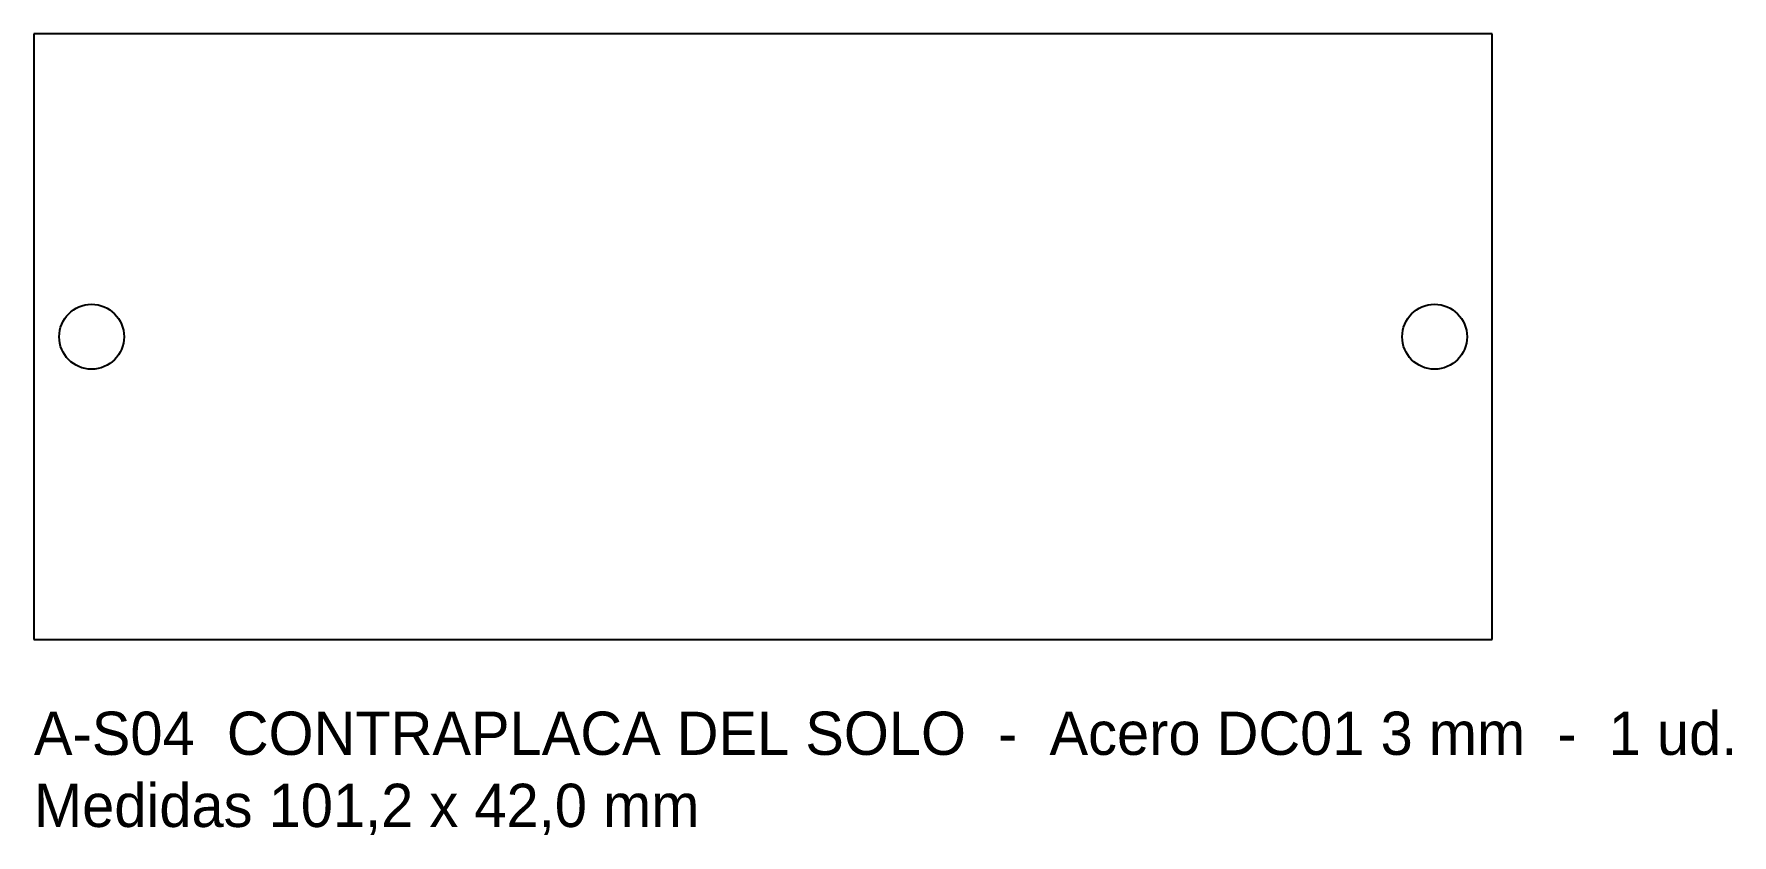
# Model space of a CAD drawing. Header units: millimetres. Extents: x 0 to 118, y -14 to 42.
import ezdxf

# ---------------------------------------------------------------- set-up
doc = ezdxf.new("R2010")
doc.units = ezdxf.units.MM
doc.layers.add('CORTE', color=7, linetype='CONTINUOUS')
doc.layers.add('TEXTO', color=3, linetype='CONTINUOUS')

msp = doc.modelspace()

# ---------------------------------------------------------------- linework, layer by layer
at = {"layer": 'CORTE'}
for p, q in [((101.16, 42), (0, 42)), ((0, 42), (0, 0)), ((101.16, 0), (101.16, 42)), ((0, 0), (101.16, 0))]:
    msp.add_line(p, q, dxfattribs=at)
for centre in [(4, 21), (97.16, 21)]:
    msp.add_circle(centre, 2.25, dxfattribs=at)

# ---------------------------------------------------------------- texts
at = {"layer": 'TEXTO'}
for s, p in [('A-S04  CONTRAPLACA DEL SOLO  -  Acero DC01 3 mm  -  1 ud.', (0, -8)), ('Medidas 101,2 x 42,0 mm', (0, -13))]:
    msp.add_text(s, height=3, dxfattribs=at).set_placement(p)

doc.saveas('drawing.dxf')
